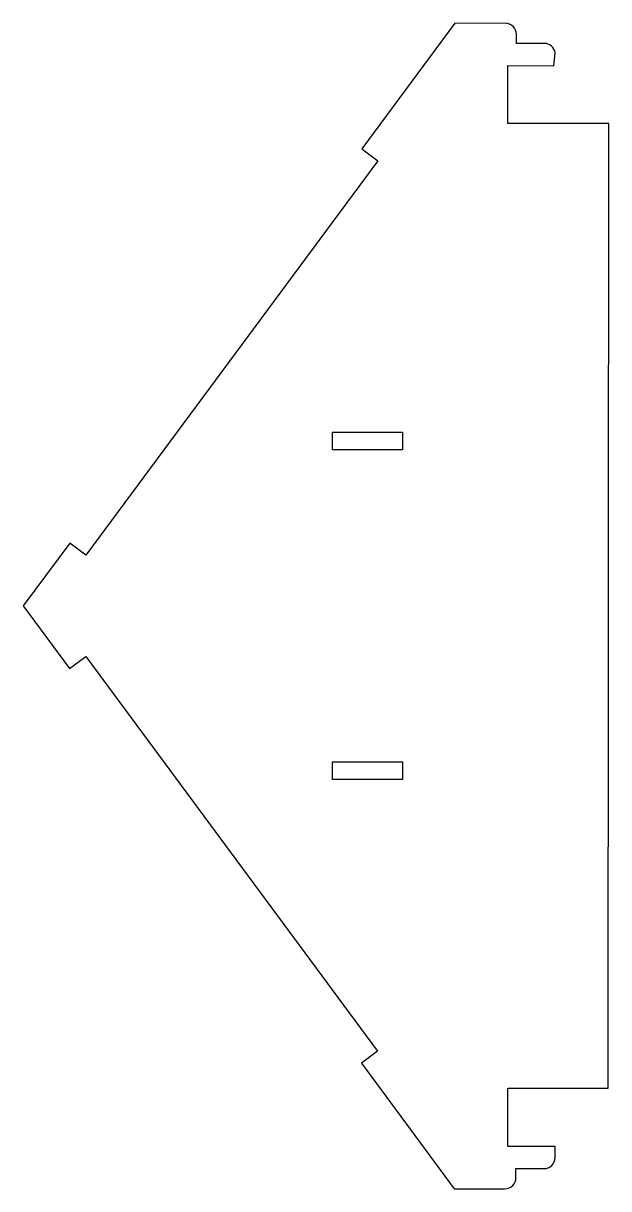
# Model space of a CAD drawing. Header units: millimetres. Extents: x -10.2 to 10.2, y -20.3 to 20.3.
import ezdxf

# ---------------------------------------------------------------- set-up
doc = ezdxf.new("R2010")
doc.units = ezdxf.units.MM
doc.layers.get('0').update_dxf_attribs({"linetype": 'CONTINUOUS'})

msp = doc.modelspace()

# ---------------------------------------------------------------- linework, layer by layer
for p, q in [((4.832, 20.314), (1.59, 15.937)), ((6.596, 20.312), (4.832, 20.314)), ((6.983, 19.612), (6.983, 19.924)), ((7.959, 19.611), (6.983, 19.612)), ((8.292, 18.836), (8.341, 19.288)), ((6.682, 16.825), (6.682, 18.837)), ((6.682, 18.837), (8.292, 18.836)), ((10.202, 16.825), (6.682, 16.825)), ((10.189, -16.814), (10.202, 16.825)), ((1.59, 15.937), (2.152, 15.52)), ((2.152, 15.52), (-8.032, 1.772)), ((0.57, 6.064), (3.008, 6.064)), ((0.57, 5.439), (0.57, 6.064)), ((3.008, 6.064), (3.008, 5.439)), ((3.008, 5.439), (0.57, 5.439)), ((-8.594, 2.189), (-10.212, 0.006)), ((-8.032, 1.772), (-8.594, 2.189)), ((-10.212, 0.006), (-8.596, -2.179)), ((-8.596, -2.179), (-8.033, -1.762)), ((-8.033, -1.762), (2.14, -15.518)), ((0.57, -5.427), (3.008, -5.427)), ((0.57, -6.052), (0.57, -5.427)), ((3.008, -5.427), (3.008, -6.052)), ((3.008, -6.052), (0.57, -6.052)), ((2.14, -15.518), (1.577, -15.934)), ((1.577, -15.934), (4.816, -20.314)), ((6.682, -18.839), (6.682, -16.814)), ((6.682, -16.814), (10.189, -16.814)), ((8.331, -18.839), (6.682, -18.839)), ((8.331, -19.226), (8.331, -18.839)), ((6.968, -19.926), (6.968, -19.614)), ((6.968, -19.614), (7.944, -19.614)), ((4.816, -20.314), (6.58, -20.314))]:
    msp.add_line(p, q)
for centre, radius, start, end in [((6.596, 19.925), 0.388, -0.0442, 89.9558), ((7.959, 19.224), 0.387, 9.634, 89.9558), ((7.944, -19.226), 0.387, 270, 360), ((6.58, -19.926), 0.387, -90, 0)]:
    msp.add_arc(centre, radius, start, end)

doc.saveas('drawing.dxf')
